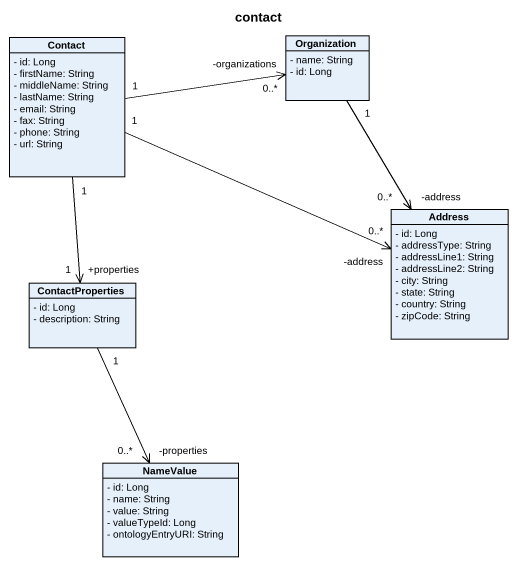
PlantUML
@startuml
title contact
hide circle
hide empty members
skinparam classAttributeIconSize 0
class Contact {
  - id: Long
  - firstName: String
  - middleName: String
  - lastName: String
  - email: String
  - fax: String
  - phone: String
  - url: String
}
class Organization {
  - name: String
  - id: Long
}
class Address {
  - id: Long
  - addressType: String
  - addressLine1: String
  - addressLine2: String
  - city: String
  - state: String
  - country: String
  - zipCode: String
}
class ContactProperties {
  - id: Long
  - description: String
}
class NameValue {
  - id: Long
  - name: String
  - value: String
  - valueTypeId: Long
  - ontologyEntryURI: String
}
Contact "1" -right-> "-organizations\n0..*" Organization
Contact "1" -right-> "-address\n0..*" Address
Contact "1" --> "+properties\n1" ContactProperties
Organization "1" --> "-address\n0..*" Address
ContactProperties "1" --> "-properties\n0..*" NameValue
@enduml
